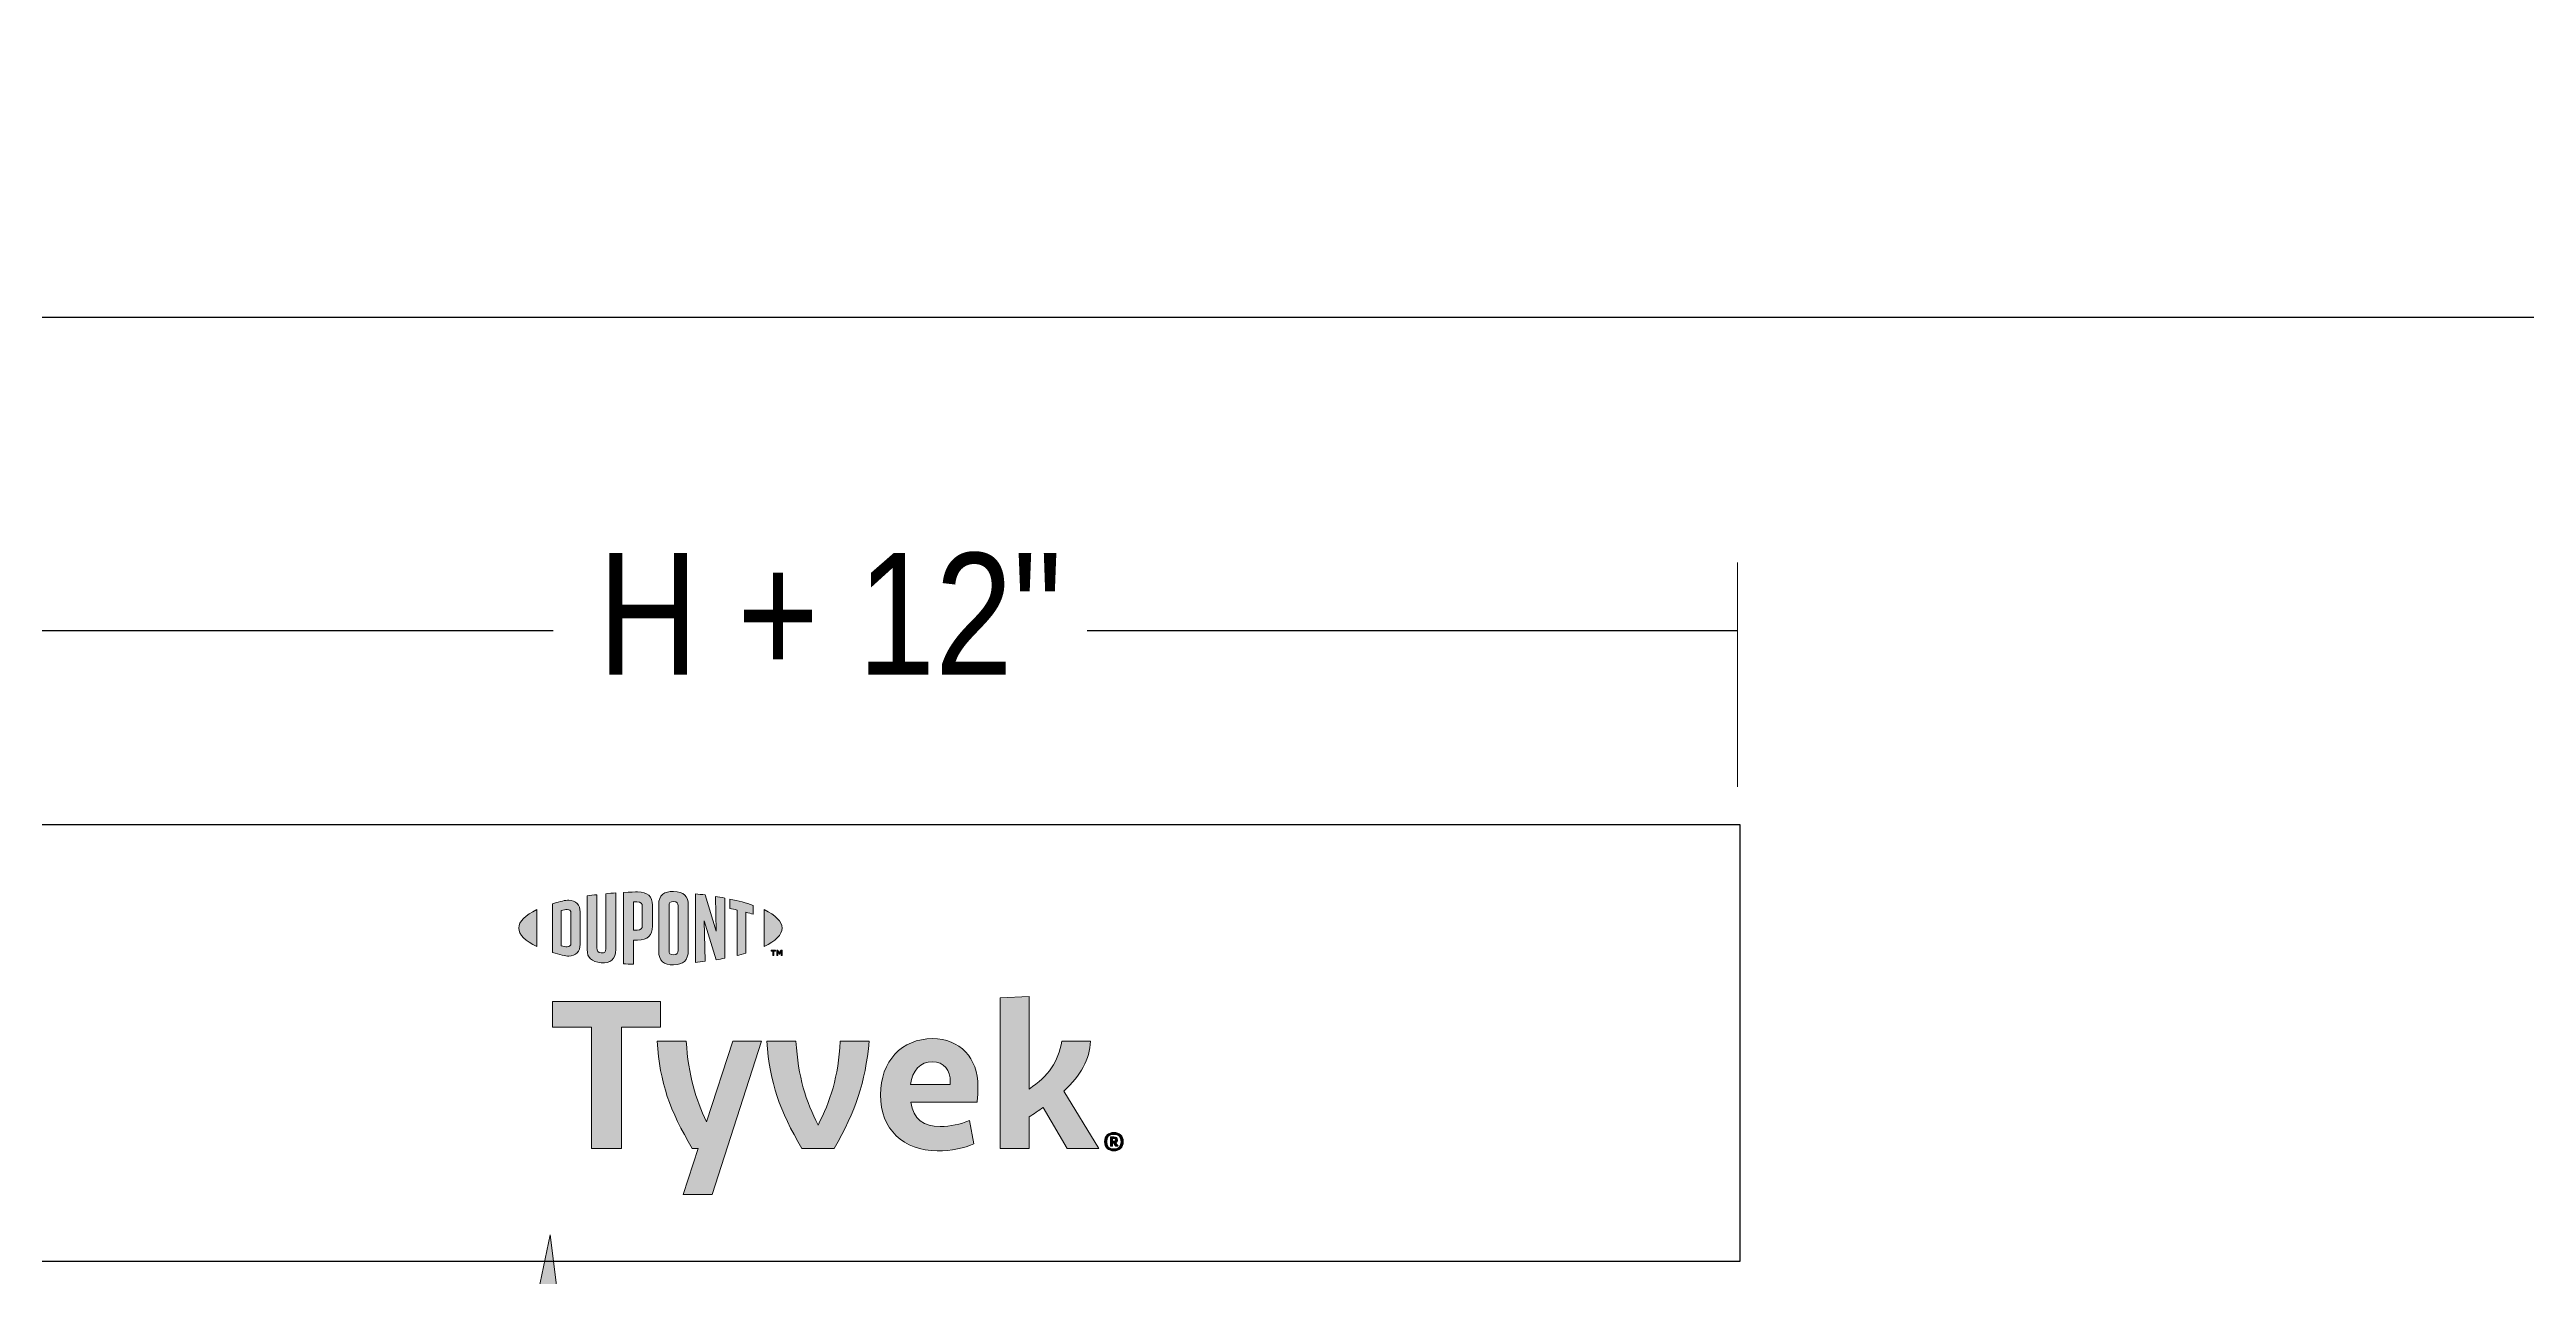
# Model space of a CAD drawing. Extents: x -1337 to 5791, y -3809 to 1769.
# Drawn here: x 4653.5 to 4826.3, y -2514.2 to -2428.6 of the extents above; entities that cross this region are included whole.
import ezdxf

# ---------------------------------------------------------------- set-up
doc = ezdxf.new("R2010")
doc.units = 0
doc.header["$MEASUREMENT"] = 0
doc.layers.add('G-ANNO-TTLB', color=7, linetype='Continuous', lineweight=0)
doc.layers.add('TYVEK', color=7, linetype='Continuous', lineweight=0)

# ---------------------------------------------------------------- blocks, each defined once
blk = doc.blocks.new('Block_489')
at = {"layer": 'TYVEK', "true_color": 0x848484, "transparency": 33554687}
h = blk.add_hatch(color=252, dxfattribs=at)
h.dxf.hatch_style = 2
edge = h.paths.add_edge_path()
edge.add_spline(control_points=[(4689.9, -2490.96), (4689.9, -2491.16), (4689.78, -2491.22), (4689.64, -2491.22), (4689.53, -2491.22), (4689.36, -2491.18), (4689.22, -2491.15), (4689.22, -2491.15), (4689.22, -2488.69), (4689.22, -2488.69), (4689.36, -2488.66), (4689.53, -2488.62), (4689.64, -2488.62), (4689.78, -2488.62), (4689.9, -2488.68), (4689.9, -2488.88), (4689.9, -2488.88), (4689.9, -2490.96), (4689.9, -2490.96)], knot_values=[0, 0, 0, 0, 1, 1, 1, 2, 2, 2, 3, 3, 3, 4, 4, 4, 5, 5, 5, 6, 6, 6, 6], degree=3, periodic=0)
edge = h.paths.add_edge_path()
edge.add_spline(control_points=[(4689.74, -2487.97), (4689.51, -2487.97), (4689.19, -2488.04), (4688.61, -2488.22), (4688.61, -2488.22), (4688.61, -2491.62), (4688.61, -2491.62), (4689.12, -2491.77), (4689.51, -2491.87), (4689.74, -2491.87), (4690.25, -2491.87), (4690.54, -2491.55), (4690.54, -2491.05), (4690.54, -2491.05), (4690.54, -2488.79), (4690.54, -2488.79), (4690.54, -2488.29), (4690.25, -2487.97), (4689.74, -2487.97)], knot_values=[0, 0, 0, 0, 1, 1, 1, 2, 2, 2, 3, 3, 3, 4, 4, 4, 5, 5, 5, 6, 6, 6, 6], degree=3, periodic=0)
h = blk.add_hatch(color=252, dxfattribs=at)
h.dxf.hatch_style = 2
edge = h.paths.add_edge_path()
edge.add_spline(control_points=[(4692.32, -2491.36), (4692.32, -2491.56), (4692.25, -2491.68), (4692.01, -2491.65), (4691.77, -2491.62), (4691.7, -2491.52), (4691.7, -2491.29), (4691.7, -2491.29), (4691.7, -2487.59), (4691.7, -2487.59), (4691.54, -2487.6), (4691.19, -2487.65), (4691.03, -2487.67), (4691.03, -2487.67), (4691.03, -2491.42), (4691.03, -2491.42), (4691.03, -2492.02), (4691.32, -2492.25), (4692.01, -2492.33), (4692.64, -2492.4), (4693.02, -2492.08), (4693.02, -2491.42), (4693.02, -2491.42), (4693.02, -2487.46), (4693.02, -2487.46), (4692.89, -2487.47), (4692.46, -2487.51), (4692.32, -2487.52), (4692.32, -2487.52), (4692.32, -2491.36), (4692.32, -2491.36)], knot_values=[0, 0, 0, 0, 1, 1, 1, 2, 2, 2, 3, 3, 3, 4, 4, 4, 5, 5, 5, 6, 6, 6, 7, 7, 7, 8, 8, 8, 9, 9, 9, 10, 10, 10, 10], degree=3, periodic=0)
h = blk.add_hatch(color=252, dxfattribs=at)
h.dxf.hatch_style = 2
edge = h.paths.add_edge_path()
edge.add_spline(control_points=[(4694.87, -2489.73), (4694.87, -2489.95), (4694.8, -2490.06), (4694.51, -2490.06), (4694.51, -2490.06), (4694.27, -2490.06), (4694.27, -2490.06), (4694.27, -2490.06), (4694.27, -2488.09), (4694.27, -2488.09), (4694.38, -2488.09), (4694.44, -2488.09), (4694.5, -2488.09), (4694.81, -2488.09), (4694.87, -2488.2), (4694.87, -2488.42), (4694.87, -2488.42), (4694.87, -2489.73), (4694.87, -2489.73)], knot_values=[0, 0, 0, 0, 1, 1, 1, 2, 2, 2, 3, 3, 3, 4, 4, 4, 5, 5, 5, 6, 6, 6, 6], degree=3, periodic=0)
edge = h.paths.add_edge_path()
edge.add_spline(control_points=[(4694.54, -2487.39), (4694.42, -2487.39), (4693.98, -2487.41), (4693.57, -2487.43), (4693.57, -2487.43), (4693.57, -2492.41), (4693.57, -2492.41), (4693.71, -2492.42), (4694.07, -2492.44), (4694.27, -2492.44), (4694.27, -2492.44), (4694.27, -2490.75), (4694.27, -2490.75), (4694.27, -2490.75), (4694.54, -2490.75), (4694.54, -2490.75), (4695.28, -2490.75), (4695.58, -2490.42), (4695.58, -2489.79), (4695.58, -2489.79), (4695.58, -2488.32), (4695.58, -2488.32), (4695.58, -2487.7), (4695.24, -2487.39), (4694.54, -2487.39)], knot_values=[0, 0, 0, 0, 1, 1, 1, 2, 2, 2, 3, 3, 3, 4, 4, 4, 5, 5, 5, 6, 6, 6, 7, 7, 7, 8, 8, 8, 8], degree=3, periodic=0)
h = blk.add_hatch(color=252, dxfattribs=at)
h.dxf.hatch_style = 2
edge = h.paths.add_edge_path()
edge.add_spline(control_points=[(4697.37, -2491.47), (4697.37, -2491.67), (4697.31, -2491.77), (4697.06, -2491.78), (4696.8, -2491.79), (4696.74, -2491.68), (4696.74, -2491.47), (4696.74, -2491.47), (4696.74, -2488.37), (4696.74, -2488.37), (4696.74, -2488.16), (4696.8, -2488.05), (4697.06, -2488.06), (4697.31, -2488.07), (4697.37, -2488.17), (4697.37, -2488.37), (4697.37, -2488.37), (4697.37, -2491.47), (4697.37, -2491.47)], knot_values=[0, 0, 0, 0, 1, 1, 1, 2, 2, 2, 3, 3, 3, 4, 4, 4, 5, 5, 5, 6, 6, 6, 6], degree=3, periodic=0)
edge = h.paths.add_edge_path()
edge.add_spline(control_points=[(4697.06, -2487.36), (4696.41, -2487.33), (4696.02, -2487.62), (4696.02, -2488.27), (4696.02, -2488.27), (4696.02, -2491.53), (4696.02, -2491.53), (4696.02, -2492.22), (4696.37, -2492.51), (4697.06, -2492.48), (4697.73, -2492.45), (4698.08, -2492.2), (4698.08, -2491.46), (4698.08, -2491.46), (4698.08, -2488.35), (4698.08, -2488.35), (4698.08, -2487.65), (4697.76, -2487.4), (4697.06, -2487.36)], knot_values=[0, 0, 0, 0, 1, 1, 1, 2, 2, 2, 3, 3, 3, 4, 4, 4, 5, 5, 5, 6, 6, 6, 6], degree=3, periodic=0)
h = blk.add_hatch(color=252, dxfattribs=at)
h.dxf.hatch_style = 2
edge = h.paths.add_edge_path()
edge.add_spline(control_points=[(4700.02, -2490.14), (4700.02, -2490.14), (4699.25, -2487.6), (4699.25, -2487.6), (4699.04, -2487.58), (4698.78, -2487.55), (4698.58, -2487.53), (4698.58, -2487.53), (4698.58, -2492.31), (4698.58, -2492.31), (4698.72, -2492.3), (4699.07, -2492.26), (4699.26, -2492.23), (4699.26, -2492.23), (4699.2, -2489.42), (4699.2, -2489.42), (4699.2, -2489.42), (4700.02, -2492.12), (4700.02, -2492.12), (4700.2, -2492.1), (4700.45, -2492.05), (4700.62, -2492.02), (4700.62, -2492.02), (4700.62, -2487.82), (4700.62, -2487.82), (4700.45, -2487.78), (4700.13, -2487.73), (4699.97, -2487.71), (4699.97, -2487.71), (4700.02, -2490.14), (4700.02, -2490.14)], knot_values=[0, 0, 0, 0, 1, 1, 1, 2, 2, 2, 3, 3, 3, 4, 4, 4, 5, 5, 5, 6, 6, 6, 7, 7, 7, 8, 8, 8, 9, 9, 9, 10, 10, 10, 10], degree=3, periodic=0)
h = blk.add_hatch(color=252, dxfattribs=at)
h.dxf.hatch_style = 2
edge = h.paths.add_edge_path()
edge.add_spline(control_points=[(4700.97, -2488.55), (4701.14, -2488.58), (4701.31, -2488.62), (4701.48, -2488.66), (4701.48, -2488.66), (4701.48, -2491.83), (4701.48, -2491.83), (4701.63, -2491.8), (4701.91, -2491.72), (4702.1, -2491.67), (4702.1, -2491.67), (4702.1, -2488.81), (4702.1, -2488.81), (4702.29, -2488.85), (4702.46, -2488.9), (4702.61, -2488.95), (4702.61, -2488.95), (4702.61, -2488.33), (4702.61, -2488.33), (4702.12, -2488.16), (4701.59, -2488.02), (4700.97, -2487.89), (4700.97, -2487.89), (4700.97, -2488.55), (4700.97, -2488.55)], knot_values=[0, 0, 0, 0, 1, 1, 1, 2, 2, 2, 3, 3, 3, 4, 4, 4, 5, 5, 5, 6, 6, 6, 7, 7, 7, 8, 8, 8, 8], degree=3, periodic=0)
h = blk.add_hatch(color=252, dxfattribs=at)
h.dxf.hatch_style = 2
edge = h.paths.add_edge_path()
edge.add_spline(control_points=[(4686.26, -2489.91), (4686.26, -2490.38), (4686.71, -2490.82), (4687.51, -2491.2), (4687.51, -2491.2), (4687.51, -2488.63), (4687.51, -2488.63), (4686.71, -2489.01), (4686.26, -2489.45), (4686.26, -2489.91)], knot_values=[0, 0, 0, 0, 1, 1, 1, 2, 2, 2, 3, 3, 3, 3], degree=3, periodic=0)
h = blk.add_hatch(color=252, dxfattribs=at)
h.dxf.hatch_style = 2
edge = h.paths.add_edge_path()
edge.add_spline(control_points=[(4704.62, -2489.91), (4704.62, -2490.38), (4704.16, -2490.82), (4703.37, -2491.2), (4703.37, -2491.2), (4703.37, -2488.63), (4703.37, -2488.63), (4704.16, -2489.01), (4704.62, -2489.45), (4704.62, -2489.91)], knot_values=[0, 0, 0, 0, 1, 1, 1, 2, 2, 2, 3, 3, 3, 3], degree=3, periodic=0)
h = blk.add_hatch(color=252, dxfattribs=at)
h.dxf.hatch_style = 2
edge = h.paths.add_edge_path()
edge.add_spline(control_points=[(4704.25, -2491.46), (4704.25, -2491.46), (4704.32, -2491.46), (4704.32, -2491.46), (4704.32, -2491.46), (4704.43, -2491.63), (4704.43, -2491.63), (4704.43, -2491.63), (4704.55, -2491.46), (4704.55, -2491.46), (4704.55, -2491.46), (4704.62, -2491.46), (4704.62, -2491.46), (4704.62, -2491.46), (4704.62, -2491.83), (4704.62, -2491.83), (4704.62, -2491.83), (4704.55, -2491.83), (4704.55, -2491.83), (4704.55, -2491.83), (4704.55, -2491.56), (4704.55, -2491.56), (4704.55, -2491.56), (4704.44, -2491.74), (4704.44, -2491.74), (4704.44, -2491.74), (4704.43, -2491.74), (4704.43, -2491.74), (4704.43, -2491.74), (4704.32, -2491.56), (4704.32, -2491.56), (4704.32, -2491.56), (4704.32, -2491.83), (4704.32, -2491.83), (4704.32, -2491.83), (4704.25, -2491.83), (4704.25, -2491.83), (4704.25, -2491.83), (4704.25, -2491.46), (4704.25, -2491.46)], knot_values=[0, 0, 0, 0, 1, 1, 1, 2, 2, 2, 3, 3, 3, 4, 4, 4, 5, 5, 5, 6, 6, 6, 7, 7, 7, 8, 8, 8, 9, 9, 9, 10, 10, 10, 11, 11, 11, 12, 12, 12, 13, 13, 13, 13], degree=3, periodic=0)
edge = h.paths.add_edge_path()
edge.add_spline(control_points=[(4703.98, -2491.52), (4703.98, -2491.52), (4703.87, -2491.52), (4703.87, -2491.52), (4703.87, -2491.52), (4703.87, -2491.46), (4703.87, -2491.46), (4703.87, -2491.46), (4704.17, -2491.46), (4704.17, -2491.46), (4704.17, -2491.46), (4704.17, -2491.52), (4704.17, -2491.52), (4704.17, -2491.52), (4704.05, -2491.52), (4704.05, -2491.52), (4704.05, -2491.52), (4704.05, -2491.83), (4704.05, -2491.83), (4704.05, -2491.83), (4703.98, -2491.83), (4703.98, -2491.83), (4703.98, -2491.83), (4703.98, -2491.52), (4703.98, -2491.52)], knot_values=[0, 0, 0, 0, 1, 1, 1, 2, 2, 2, 3, 3, 3, 4, 4, 4, 5, 5, 5, 6, 6, 6, 7, 7, 7, 8, 8, 8, 8], degree=3, periodic=0)
at = {"layer": 'TYVEK'}
for points, knots in [([(4689.74, -2487.97), (4689.51, -2487.97), (4689.19, -2488.04), (4688.61, -2488.22), (4688.61, -2488.22), (4688.61, -2491.62), (4688.61, -2491.62), (4689.12, -2491.77), (4689.51, -2491.87), (4689.74, -2491.87), (4690.25, -2491.87), (4690.54, -2491.55), (4690.54, -2491.05), (4690.54, -2491.05), (4690.54, -2488.79), (4690.54, -2488.79), (4690.54, -2488.29), (4690.25, -2487.97), (4689.74, -2487.97)], [0, 0, 0, 0, 1, 1, 1, 2, 2, 2, 3, 3, 3, 4, 4, 4, 5, 5, 5, 6, 6, 6, 6]), ([(4692.32, -2491.36), (4692.32, -2491.56), (4692.25, -2491.68), (4692.01, -2491.65), (4691.77, -2491.62), (4691.7, -2491.52), (4691.7, -2491.29), (4691.7, -2491.29), (4691.7, -2487.59), (4691.7, -2487.59), (4691.54, -2487.6), (4691.19, -2487.65), (4691.03, -2487.67), (4691.03, -2487.67), (4691.03, -2491.42), (4691.03, -2491.42), (4691.03, -2492.02), (4691.32, -2492.25), (4692.01, -2492.33), (4692.64, -2492.4), (4693.02, -2492.08), (4693.02, -2491.42), (4693.02, -2491.42), (4693.02, -2487.46), (4693.02, -2487.46), (4692.89, -2487.47), (4692.46, -2487.51), (4692.32, -2487.52), (4692.32, -2487.52), (4692.32, -2491.36), (4692.32, -2491.36)], [0, 0, 0, 0, 1, 1, 1, 2, 2, 2, 3, 3, 3, 4, 4, 4, 5, 5, 5, 6, 6, 6, 7, 7, 7, 8, 8, 8, 9, 9, 9, 10, 10, 10, 10]), ([(4694.54, -2487.39), (4694.42, -2487.39), (4693.98, -2487.41), (4693.57, -2487.43), (4693.57, -2487.43), (4693.57, -2492.41), (4693.57, -2492.41), (4693.71, -2492.42), (4694.07, -2492.44), (4694.27, -2492.44), (4694.27, -2492.44), (4694.27, -2490.75), (4694.27, -2490.75), (4694.27, -2490.75), (4694.54, -2490.75), (4694.54, -2490.75), (4695.28, -2490.75), (4695.58, -2490.42), (4695.58, -2489.79), (4695.58, -2489.79), (4695.58, -2488.32), (4695.58, -2488.32), (4695.58, -2487.7), (4695.24, -2487.39), (4694.54, -2487.39)], [0, 0, 0, 0, 1, 1, 1, 2, 2, 2, 3, 3, 3, 4, 4, 4, 5, 5, 5, 6, 6, 6, 7, 7, 7, 8, 8, 8, 8]), ([(4697.06, -2487.36), (4696.41, -2487.33), (4696.02, -2487.62), (4696.02, -2488.27), (4696.02, -2488.27), (4696.02, -2491.53), (4696.02, -2491.53), (4696.02, -2492.22), (4696.37, -2492.51), (4697.06, -2492.48), (4697.73, -2492.45), (4698.08, -2492.2), (4698.08, -2491.46), (4698.08, -2491.46), (4698.08, -2488.35), (4698.08, -2488.35), (4698.08, -2487.65), (4697.76, -2487.4), (4697.06, -2487.36)], [0, 0, 0, 0, 1, 1, 1, 2, 2, 2, 3, 3, 3, 4, 4, 4, 5, 5, 5, 6, 6, 6, 6]), ([(4700.02, -2490.14), (4700.02, -2490.14), (4699.25, -2487.6), (4699.25, -2487.6), (4699.04, -2487.58), (4698.78, -2487.55), (4698.58, -2487.53), (4698.58, -2487.53), (4698.58, -2492.31), (4698.58, -2492.31), (4698.72, -2492.3), (4699.07, -2492.26), (4699.26, -2492.23), (4699.26, -2492.23), (4699.2, -2489.42), (4699.2, -2489.42), (4699.2, -2489.42), (4700.02, -2492.12), (4700.02, -2492.12), (4700.2, -2492.1), (4700.45, -2492.05), (4700.62, -2492.02), (4700.62, -2492.02), (4700.62, -2487.82), (4700.62, -2487.82), (4700.45, -2487.78), (4700.13, -2487.73), (4699.97, -2487.71), (4699.97, -2487.71), (4700.02, -2490.14), (4700.02, -2490.14)], [0, 0, 0, 0, 1, 1, 1, 2, 2, 2, 3, 3, 3, 4, 4, 4, 5, 5, 5, 6, 6, 6, 7, 7, 7, 8, 8, 8, 9, 9, 9, 10, 10, 10, 10]), ([(4700.97, -2488.55), (4701.14, -2488.58), (4701.31, -2488.62), (4701.48, -2488.66), (4701.48, -2488.66), (4701.48, -2491.83), (4701.48, -2491.83), (4701.63, -2491.8), (4701.91, -2491.72), (4702.1, -2491.67), (4702.1, -2491.67), (4702.1, -2488.81), (4702.1, -2488.81), (4702.29, -2488.85), (4702.46, -2488.9), (4702.61, -2488.95), (4702.61, -2488.95), (4702.61, -2488.33), (4702.61, -2488.33), (4702.12, -2488.16), (4701.59, -2488.02), (4700.97, -2487.89), (4700.97, -2487.89), (4700.97, -2488.55), (4700.97, -2488.55)], [0, 0, 0, 0, 1, 1, 1, 2, 2, 2, 3, 3, 3, 4, 4, 4, 5, 5, 5, 6, 6, 6, 7, 7, 7, 8, 8, 8, 8]), ([(4686.26, -2489.91), (4686.26, -2490.38), (4686.71, -2490.82), (4687.51, -2491.2), (4687.51, -2491.2), (4687.51, -2488.63), (4687.51, -2488.63), (4686.71, -2489.01), (4686.26, -2489.45), (4686.26, -2489.91)], [0, 0, 0, 0, 1, 1, 1, 2, 2, 2, 3, 3, 3, 3]), ([(4689.9, -2490.96), (4689.9, -2491.16), (4689.78, -2491.22), (4689.64, -2491.22), (4689.53, -2491.22), (4689.36, -2491.18), (4689.22, -2491.15), (4689.22, -2491.15), (4689.22, -2488.69), (4689.22, -2488.69), (4689.36, -2488.66), (4689.53, -2488.62), (4689.64, -2488.62), (4689.78, -2488.62), (4689.9, -2488.68), (4689.9, -2488.88), (4689.9, -2488.88), (4689.9, -2490.96), (4689.9, -2490.96)], [0, 0, 0, 0, 1, 1, 1, 2, 2, 2, 3, 3, 3, 4, 4, 4, 5, 5, 5, 6, 6, 6, 6]), ([(4694.87, -2489.73), (4694.87, -2489.95), (4694.8, -2490.06), (4694.51, -2490.06), (4694.51, -2490.06), (4694.27, -2490.06), (4694.27, -2490.06), (4694.27, -2490.06), (4694.27, -2488.09), (4694.27, -2488.09), (4694.38, -2488.09), (4694.44, -2488.09), (4694.5, -2488.09), (4694.81, -2488.09), (4694.87, -2488.2), (4694.87, -2488.42), (4694.87, -2488.42), (4694.87, -2489.73), (4694.87, -2489.73)], [0, 0, 0, 0, 1, 1, 1, 2, 2, 2, 3, 3, 3, 4, 4, 4, 5, 5, 5, 6, 6, 6, 6]), ([(4697.37, -2491.47), (4697.37, -2491.67), (4697.31, -2491.77), (4697.06, -2491.78), (4696.8, -2491.79), (4696.74, -2491.68), (4696.74, -2491.47), (4696.74, -2491.47), (4696.74, -2488.37), (4696.74, -2488.37), (4696.74, -2488.16), (4696.8, -2488.05), (4697.06, -2488.06), (4697.31, -2488.07), (4697.37, -2488.17), (4697.37, -2488.37), (4697.37, -2488.37), (4697.37, -2491.47), (4697.37, -2491.47)], [0, 0, 0, 0, 1, 1, 1, 2, 2, 2, 3, 3, 3, 4, 4, 4, 5, 5, 5, 6, 6, 6, 6]), ([(4704.62, -2489.91), (4704.62, -2490.38), (4704.16, -2490.82), (4703.37, -2491.2), (4703.37, -2491.2), (4703.37, -2488.63), (4703.37, -2488.63), (4704.16, -2489.01), (4704.62, -2489.45), (4704.62, -2489.91)], [0, 0, 0, 0, 1, 1, 1, 2, 2, 2, 3, 3, 3, 3]), ([(4703.98, -2491.52), (4703.98, -2491.52), (4703.87, -2491.52), (4703.87, -2491.52), (4703.87, -2491.52), (4703.87, -2491.46), (4703.87, -2491.46), (4703.87, -2491.46), (4704.17, -2491.46), (4704.17, -2491.46), (4704.17, -2491.46), (4704.17, -2491.52), (4704.17, -2491.52), (4704.17, -2491.52), (4704.05, -2491.52), (4704.05, -2491.52), (4704.05, -2491.52), (4704.05, -2491.83), (4704.05, -2491.83), (4704.05, -2491.83), (4703.98, -2491.83), (4703.98, -2491.83), (4703.98, -2491.83), (4703.98, -2491.52), (4703.98, -2491.52)], [0, 0, 0, 0, 1, 1, 1, 2, 2, 2, 3, 3, 3, 4, 4, 4, 5, 5, 5, 6, 6, 6, 7, 7, 7, 8, 8, 8, 8]), ([(4704.25, -2491.46), (4704.25, -2491.46), (4704.32, -2491.46), (4704.32, -2491.46), (4704.32, -2491.46), (4704.43, -2491.63), (4704.43, -2491.63), (4704.43, -2491.63), (4704.55, -2491.46), (4704.55, -2491.46), (4704.55, -2491.46), (4704.62, -2491.46), (4704.62, -2491.46), (4704.62, -2491.46), (4704.62, -2491.83), (4704.62, -2491.83), (4704.62, -2491.83), (4704.55, -2491.83), (4704.55, -2491.83), (4704.55, -2491.83), (4704.55, -2491.56), (4704.55, -2491.56), (4704.55, -2491.56), (4704.44, -2491.74), (4704.44, -2491.74), (4704.44, -2491.74), (4704.43, -2491.74), (4704.43, -2491.74), (4704.43, -2491.74), (4704.32, -2491.56), (4704.32, -2491.56), (4704.32, -2491.56), (4704.32, -2491.83), (4704.32, -2491.83), (4704.32, -2491.83), (4704.25, -2491.83), (4704.25, -2491.83), (4704.25, -2491.83), (4704.25, -2491.46), (4704.25, -2491.46)], [0, 0, 0, 0, 1, 1, 1, 2, 2, 2, 3, 3, 3, 4, 4, 4, 5, 5, 5, 6, 6, 6, 7, 7, 7, 8, 8, 8, 9, 9, 9, 10, 10, 10, 11, 11, 11, 12, 12, 12, 13, 13, 13, 13])]:
    blk.add_open_spline(points, degree=3, knots=knots, dxfattribs=at)
blk = doc.blocks.new('Block_493')
at = {"layer": 'TYVEK', "true_color": 0x848484, "transparency": 33554687}
h = blk.add_hatch(color=252, dxfattribs=at)
h.dxf.hatch_style = 2
edge = h.paths.add_edge_path()
edge.add_spline(control_points=[(4724.28, -2501.29), (4724.28, -2501.29), (4726.71, -2505.29), (4726.71, -2505.29), (4726.71, -2505.29), (4724.51, -2505.29), (4724.51, -2505.29), (4724.51, -2505.29), (4722.83, -2502.43), (4722.83, -2502.43), (4722.52, -2502.65), (4722.2, -2502.87), (4721.85, -2503.09), (4721.85, -2503.09), (4721.85, -2505.29), (4721.85, -2505.29), (4721.85, -2505.29), (4719.83, -2505.29), (4719.83, -2505.29), (4719.83, -2505.29), (4719.83, -2494.79), (4719.83, -2494.79), (4719.83, -2494.79), (4721.85, -2494.69), (4721.85, -2494.69), (4721.85, -2494.69), (4721.85, -2501.15), (4721.85, -2501.15), (4723.22, -2500.25), (4723.9, -2499.23), (4724.13, -2497.81), (4724.13, -2497.81), (4726.14, -2497.81), (4726.14, -2497.81), (4726.09, -2499.07), (4725.45, -2500.19), (4724.28, -2501.29)], knot_values=[0, 0, 0, 0, 1, 1, 1, 2, 2, 2, 3, 3, 3, 4, 4, 4, 5, 5, 5, 6, 6, 6, 7, 7, 7, 8, 8, 8, 9, 9, 9, 10, 10, 10, 11, 11, 11, 12, 12, 12, 12], degree=3, periodic=0)
h = blk.add_hatch(color=252, dxfattribs=at)
h.dxf.hatch_style = 2
h.paths.add_polyline_path([(4696.15, -2495.04), (4688.61, -2495.04), (4688.61, -2496.83), (4691.33, -2496.83), (4691.33, -2505.29), (4693.43, -2505.29), (4693.43, -2496.83), (4696.15, -2496.83)])
h = blk.add_hatch(color=252, dxfattribs=at)
h.dxf.hatch_style = 2
edge = h.paths.add_edge_path()
edge.add_spline(control_points=[(4708.68, -2497.81), (4708.55, -2500.31), (4707.99, -2502.01), (4707.13, -2503.66), (4706.29, -2502.01), (4705.75, -2500.31), (4705.59, -2497.81), (4705.59, -2497.81), (4703.56, -2497.81), (4703.56, -2497.81), (4703.78, -2500.75), (4704.43, -2502.64), (4706.01, -2505.29), (4706.01, -2505.29), (4708.25, -2505.29), (4708.25, -2505.29), (4709.78, -2502.64), (4710.41, -2500.75), (4710.7, -2497.81), (4710.7, -2497.81), (4708.68, -2497.81), (4708.68, -2497.81)], knot_values=[0, 0, 0, 0, 1, 1, 1, 2, 2, 2, 3, 3, 3, 4, 4, 4, 5, 5, 5, 6, 6, 6, 7, 7, 7, 7], degree=3, periodic=0)
h = blk.add_hatch(color=252, dxfattribs=at)
h.dxf.hatch_style = 2
edge = h.paths.add_edge_path()
edge.add_spline(control_points=[(4713.58, -2500.84), (4713.58, -2500.84), (4716.36, -2500.84), (4716.36, -2500.84), (4716.36, -2500.84), (4716.36, -2500.66), (4716.36, -2500.66), (4716.36, -2499.84), (4715.92, -2499.24), (4715.12, -2499.24), (4714.27, -2499.24), (4713.71, -2499.84), (4713.58, -2500.84)], knot_values=[0, 0, 0, 0, 1, 1, 1, 2, 2, 2, 3, 3, 3, 4, 4, 4, 4], degree=3, periodic=0)
edge = h.paths.add_edge_path()
edge.add_spline(control_points=[(4718.01, -2504.97), (4717.37, -2505.26), (4716.42, -2505.46), (4715.45, -2505.46), (4713.1, -2505.46), (4711.49, -2503.97), (4711.49, -2501.54), (4711.49, -2499.21), (4712.97, -2497.63), (4715.12, -2497.63), (4717.03, -2497.63), (4718.29, -2498.99), (4718.29, -2500.96), (4718.29, -2501.39), (4718.26, -2501.77), (4718.23, -2502.07), (4718.23, -2502.07), (4713.61, -2502.07), (4713.61, -2502.07), (4713.8, -2503.24), (4714.49, -2503.77), (4715.66, -2503.77), (4716.38, -2503.77), (4717.06, -2503.6), (4717.69, -2503.34), (4717.69, -2503.34), (4718.01, -2504.97), (4718.01, -2504.97)], knot_values=[0, 0, 0, 0, 1, 1, 1, 2, 2, 2, 3, 3, 3, 4, 4, 4, 5, 5, 5, 6, 6, 6, 7, 7, 7, 8, 8, 8, 9, 9, 9, 9], degree=3, periodic=0)
at = {"layer": 'TYVEK'}
blk.add_lwpolyline([(4696.15, -2495.04), (4688.61, -2495.04), (4688.61, -2496.83), (4691.33, -2496.83), (4691.33, -2505.29), (4693.43, -2505.29), (4693.43, -2496.83), (4696.15, -2496.83)], close=True, dxfattribs=at)
for points, knots in [([(4724.28, -2501.29), (4724.28, -2501.29), (4726.71, -2505.29), (4726.71, -2505.29), (4726.71, -2505.29), (4724.51, -2505.29), (4724.51, -2505.29), (4724.51, -2505.29), (4722.83, -2502.43), (4722.83, -2502.43), (4722.52, -2502.65), (4722.2, -2502.87), (4721.85, -2503.09), (4721.85, -2503.09), (4721.85, -2505.29), (4721.85, -2505.29), (4721.85, -2505.29), (4719.83, -2505.29), (4719.83, -2505.29), (4719.83, -2505.29), (4719.83, -2494.79), (4719.83, -2494.79), (4719.83, -2494.79), (4721.85, -2494.69), (4721.85, -2494.69), (4721.85, -2494.69), (4721.85, -2501.15), (4721.85, -2501.15), (4723.22, -2500.25), (4723.9, -2499.23), (4724.13, -2497.81), (4724.13, -2497.81), (4726.14, -2497.81), (4726.14, -2497.81), (4726.09, -2499.07), (4725.45, -2500.19), (4724.28, -2501.29)], [0, 0, 0, 0, 1, 1, 1, 2, 2, 2, 3, 3, 3, 4, 4, 4, 5, 5, 5, 6, 6, 6, 7, 7, 7, 8, 8, 8, 9, 9, 9, 10, 10, 10, 11, 11, 11, 12, 12, 12, 12]), ([(4708.68, -2497.81), (4708.55, -2500.31), (4707.99, -2502.01), (4707.13, -2503.66), (4706.29, -2502.01), (4705.75, -2500.31), (4705.59, -2497.81), (4705.59, -2497.81), (4703.56, -2497.81), (4703.56, -2497.81), (4703.78, -2500.75), (4704.43, -2502.64), (4706.01, -2505.29), (4706.01, -2505.29), (4708.25, -2505.29), (4708.25, -2505.29), (4709.78, -2502.64), (4710.41, -2500.75), (4710.7, -2497.81), (4710.7, -2497.81), (4708.68, -2497.81), (4708.68, -2497.81)], [0, 0, 0, 0, 1, 1, 1, 2, 2, 2, 3, 3, 3, 4, 4, 4, 5, 5, 5, 6, 6, 6, 7, 7, 7, 7]), ([(4718.01, -2504.97), (4717.37, -2505.26), (4716.42, -2505.46), (4715.45, -2505.46), (4713.1, -2505.46), (4711.49, -2503.97), (4711.49, -2501.54), (4711.49, -2499.21), (4712.97, -2497.63), (4715.12, -2497.63), (4717.03, -2497.63), (4718.29, -2498.99), (4718.29, -2500.96), (4718.29, -2501.39), (4718.26, -2501.77), (4718.23, -2502.07), (4718.23, -2502.07), (4713.61, -2502.07), (4713.61, -2502.07), (4713.8, -2503.24), (4714.49, -2503.77), (4715.66, -2503.77), (4716.38, -2503.77), (4717.06, -2503.6), (4717.69, -2503.34), (4717.69, -2503.34), (4718.01, -2504.97), (4718.01, -2504.97)], [0, 0, 0, 0, 1, 1, 1, 2, 2, 2, 3, 3, 3, 4, 4, 4, 5, 5, 5, 6, 6, 6, 7, 7, 7, 8, 8, 8, 9, 9, 9, 9]), ([(4713.58, -2500.84), (4713.58, -2500.84), (4716.36, -2500.84), (4716.36, -2500.84), (4716.36, -2500.84), (4716.36, -2500.66), (4716.36, -2500.66), (4716.36, -2499.84), (4715.92, -2499.24), (4715.12, -2499.24), (4714.27, -2499.24), (4713.71, -2499.84), (4713.58, -2500.84)], [0, 0, 0, 0, 1, 1, 1, 2, 2, 2, 3, 3, 3, 4, 4, 4, 4])]:
    blk.add_open_spline(points, degree=3, knots=knots, dxfattribs=at)
blk = doc.blocks.new('Block_492')
at = {"layer": 'TYVEK', "true_color": 0x848484, "transparency": 33554687}
h = blk.add_hatch(color=252, dxfattribs=at)
h.dxf.hatch_style = 2
edge = h.paths.add_edge_path()
edge.add_spline(control_points=[(4701.18, -2497.81), (4701.18, -2497.81), (4699.36, -2503.44), (4699.36, -2503.44), (4698.59, -2501.85), (4698.09, -2500.2), (4697.94, -2497.81), (4697.94, -2497.81), (4695.9, -2497.81), (4695.9, -2497.81), (4696.12, -2500.75), (4696.78, -2502.64), (4698.36, -2505.29), (4698.36, -2505.29), (4698.77, -2505.29), (4698.77, -2505.29), (4698.77, -2505.29), (4697.73, -2508.51), (4697.73, -2508.51), (4697.73, -2508.51), (4699.75, -2508.51), (4699.75, -2508.51), (4699.75, -2508.51), (4703.2, -2497.81), (4703.2, -2497.81), (4703.2, -2497.81), (4701.18, -2497.81), (4701.18, -2497.81)], knot_values=[0, 0, 0, 0, 1, 1, 1, 2, 2, 2, 3, 3, 3, 4, 4, 4, 5, 5, 5, 6, 6, 6, 7, 7, 7, 8, 8, 8, 9, 9, 9, 9], degree=3, periodic=0)
at = {"layer": 'TYVEK'}
blk.add_open_spline([(4701.18, -2497.81), (4701.18, -2497.81), (4699.36, -2503.44), (4699.36, -2503.44), (4698.59, -2501.85), (4698.09, -2500.2), (4697.94, -2497.81), (4697.94, -2497.81), (4695.9, -2497.81), (4695.9, -2497.81), (4696.12, -2500.75), (4696.78, -2502.64), (4698.36, -2505.29), (4698.36, -2505.29), (4698.77, -2505.29), (4698.77, -2505.29), (4698.77, -2505.29), (4697.73, -2508.51), (4697.73, -2508.51), (4697.73, -2508.51), (4699.75, -2508.51), (4699.75, -2508.51), (4699.75, -2508.51), (4703.2, -2497.81), (4703.2, -2497.81), (4703.2, -2497.81), (4701.18, -2497.81), (4701.18, -2497.81)], degree=3, knots=[0, 0, 0, 0, 1, 1, 1, 2, 2, 2, 3, 3, 3, 4, 4, 4, 5, 5, 5, 6, 6, 6, 7, 7, 7, 8, 8, 8, 9, 9, 9, 9], dxfattribs=at)
blk.add_blockref('Block_493', (0, 0), dxfattribs=at)
blk = doc.blocks.new('Block_494')
at = {"layer": 'TYVEK', "true_color": 0x848484, "transparency": 33554687}
h = blk.add_hatch(color=252, dxfattribs=at)
h.dxf.hatch_style = 2
edge = h.paths.add_edge_path()
edge.add_spline(control_points=[(4727.68, -2504.6), (4727.68, -2504.6), (4727.68, -2504.79), (4727.68, -2504.79), (4727.68, -2504.79), (4727.76, -2504.79), (4727.76, -2504.79), (4727.84, -2504.79), (4727.89, -2504.77), (4727.89, -2504.69), (4727.89, -2504.62), (4727.84, -2504.6), (4727.76, -2504.6), (4727.76, -2504.6), (4727.68, -2504.6), (4727.68, -2504.6)], knot_values=[0, 0, 0, 0, 1, 1, 1, 2, 2, 2, 3, 3, 3, 4, 4, 4, 5, 5, 5, 5], degree=3, periodic=0)
edge = h.paths.add_edge_path()
edge.add_spline(control_points=[(4727.53, -2504.48), (4727.53, -2504.48), (4727.76, -2504.48), (4727.76, -2504.48), (4727.94, -2504.48), (4728.02, -2504.56), (4728.02, -2504.69), (4728.02, -2504.79), (4727.98, -2504.85), (4727.9, -2504.89), (4727.94, -2504.97), (4728, -2505.05), (4728.07, -2505.14), (4728.07, -2505.14), (4727.9, -2505.14), (4727.9, -2505.14), (4727.84, -2505.06), (4727.79, -2504.99), (4727.75, -2504.91), (4727.75, -2504.91), (4727.68, -2504.91), (4727.68, -2504.91), (4727.68, -2504.91), (4727.68, -2505.14), (4727.68, -2505.14), (4727.68, -2505.14), (4727.53, -2505.14), (4727.53, -2505.14), (4727.53, -2505.14), (4727.53, -2504.48), (4727.53, -2504.48)], knot_values=[0, 0, 0, 0, 1, 1, 1, 2, 2, 2, 3, 3, 3, 4, 4, 4, 5, 5, 5, 6, 6, 6, 7, 7, 7, 8, 8, 8, 9, 9, 9, 10, 10, 10, 10], degree=3, periodic=0)
edge = h.paths.add_edge_path()
edge.add_spline(control_points=[(4727.77, -2504.31), (4727.45, -2504.31), (4727.27, -2504.49), (4727.27, -2504.82), (4727.27, -2505.15), (4727.45, -2505.33), (4727.77, -2505.33), (4728.09, -2505.33), (4728.27, -2505.15), (4728.27, -2504.82), (4728.27, -2504.49), (4728.09, -2504.31), (4727.77, -2504.31)], knot_values=[0, 0, 0, 0, 1, 1, 1, 2, 2, 2, 3, 3, 3, 4, 4, 4, 4], degree=3, periodic=0)
edge = h.paths.add_edge_path()
edge.add_spline(control_points=[(4727.77, -2504.17), (4728.16, -2504.17), (4728.42, -2504.42), (4728.42, -2504.82), (4728.42, -2505.21), (4728.16, -2505.46), (4727.77, -2505.46), (4727.37, -2505.46), (4727.12, -2505.21), (4727.12, -2504.82), (4727.12, -2504.42), (4727.37, -2504.17), (4727.77, -2504.17)], knot_values=[0, 0, 0, 0, 1, 1, 1, 2, 2, 2, 3, 3, 3, 4, 4, 4, 4], degree=3, periodic=0)
at = {"layer": 'TYVEK'}
for points, knots in [([(4727.77, -2504.17), (4728.16, -2504.17), (4728.42, -2504.42), (4728.42, -2504.82), (4728.42, -2505.21), (4728.16, -2505.46), (4727.77, -2505.46), (4727.37, -2505.46), (4727.12, -2505.21), (4727.12, -2504.82), (4727.12, -2504.42), (4727.37, -2504.17), (4727.77, -2504.17)], [0, 0, 0, 0, 1, 1, 1, 2, 2, 2, 3, 3, 3, 4, 4, 4, 4]), ([(4727.77, -2504.31), (4727.45, -2504.31), (4727.27, -2504.49), (4727.27, -2504.82), (4727.27, -2505.15), (4727.45, -2505.33), (4727.77, -2505.33), (4728.09, -2505.33), (4728.27, -2505.15), (4728.27, -2504.82), (4728.27, -2504.49), (4728.09, -2504.31), (4727.77, -2504.31)], [0, 0, 0, 0, 1, 1, 1, 2, 2, 2, 3, 3, 3, 4, 4, 4, 4]), ([(4727.53, -2504.48), (4727.53, -2504.48), (4727.76, -2504.48), (4727.76, -2504.48), (4727.94, -2504.48), (4728.02, -2504.56), (4728.02, -2504.69), (4728.02, -2504.79), (4727.98, -2504.85), (4727.9, -2504.89), (4727.94, -2504.97), (4728, -2505.05), (4728.07, -2505.14), (4728.07, -2505.14), (4727.9, -2505.14), (4727.9, -2505.14), (4727.84, -2505.06), (4727.79, -2504.99), (4727.75, -2504.91), (4727.75, -2504.91), (4727.68, -2504.91), (4727.68, -2504.91), (4727.68, -2504.91), (4727.68, -2505.14), (4727.68, -2505.14), (4727.68, -2505.14), (4727.53, -2505.14), (4727.53, -2505.14), (4727.53, -2505.14), (4727.53, -2504.48), (4727.53, -2504.48)], [0, 0, 0, 0, 1, 1, 1, 2, 2, 2, 3, 3, 3, 4, 4, 4, 5, 5, 5, 6, 6, 6, 7, 7, 7, 8, 8, 8, 9, 9, 9, 10, 10, 10, 10]), ([(4727.68, -2504.6), (4727.68, -2504.6), (4727.68, -2504.79), (4727.68, -2504.79), (4727.68, -2504.79), (4727.76, -2504.79), (4727.76, -2504.79), (4727.84, -2504.79), (4727.89, -2504.77), (4727.89, -2504.69), (4727.89, -2504.62), (4727.84, -2504.6), (4727.76, -2504.6), (4727.76, -2504.6), (4727.68, -2504.6), (4727.68, -2504.6)], [0, 0, 0, 0, 1, 1, 1, 2, 2, 2, 3, 3, 3, 4, 4, 4, 5, 5, 5, 5])]:
    blk.add_open_spline(points, degree=3, knots=knots, dxfattribs=at)
blk = doc.blocks.new('Block_491')
at = {"layer": 'TYVEK'}
for name in ['Block_492', 'Block_494']:
    blk.add_blockref(name, (0, 0), dxfattribs=at)
blk = doc.blocks.new('Block_490')
at = {"layer": 'TYVEK'}
blk.add_blockref('Block_491', (0, 0), dxfattribs=at)
blk = doc.blocks.new('Block_488')
at = {"layer": 'TYVEK'}
for name in ['Block_489', 'Block_490']:
    blk.add_blockref(name, (0, 0), dxfattribs=at)
blk = doc.blocks.new('Block_495')
at = {"layer": 'TYVEK', "true_color": 0x000000, "transparency": 33554687}
h = blk.add_hatch(color=18, dxfattribs=at)
h.dxf.hatch_style = 2
h.paths.add_polyline_path([(4686.12, -2522.48), (4688.44, -2511.31), (4689.87, -2522.63)])
at = {"layer": 'TYVEK', "color": 18, "lineweight": 0, "true_color": 0x000000}
for p, q in [((4687.87, -2522.51), (4683.51, -2689.34)), ((4683.51, -2689.34), (4640.45, -2689.34))]:
    blk.add_line(p, q, dxfattribs=at)
at = {"layer": 'TYVEK'}
blk.add_lwpolyline([(4686.12, -2522.48), (4688.44, -2511.31), (4689.87, -2522.63), (4689.87, -2522.63)], close=True, dxfattribs=at)
at = {"layer": 'TYVEK', "insert": (4617.99, -2694.96), "char_height": 0.2, "attachment_point": 7}
blk.add_mtext('\\C18;\\c0;\\FArial Narrow|b0|i0|c1;\\H11.249999;\\W1.000000; A', dxfattribs=at)

msp = doc.modelspace()

# ---------------------------------------------------------------- hatches: boundary and pattern name
at = {"layer": 'G-ANNO-TTLB', "true_color": 0xff00ff, "transparency": 33554687}
h = msp.add_hatch(color=6, dxfattribs=at)
edge = h.paths.add_edge_path()
edge.add_spline(control_points=[(5472, -3692.6), (5472, -3692.6), (2542.48, -3692.6), (2542.48, -3692.6), (2542.48, -3692.6), (2542.48, -1235.6), (2542.48, -1235.6), (2542.48, -1235.6), (5472, -1235.6), (5472, -1235.6), (5472, -1235.6), (5472, -3692.6), (5472, -3692.6)], knot_values=[0, 0, 0, 0, 1, 1, 1, 2, 2, 2, 3, 3, 3, 4, 4, 4, 4], degree=3, periodic=0)
edge = h.paths.add_edge_path()
edge.add_spline(control_points=[(2551.48, -1244.6), (2551.48, -1244.6), (2551.48, -3683.6), (2551.48, -3683.6), (2551.48, -3683.6), (5463, -3683.6), (5463, -3683.6), (5463, -3683.6), (5463, -1244.6), (5463, -1244.6), (5463, -1244.6), (2551.48, -1244.6), (2551.48, -1244.6)], knot_values=[0, 0, 0, 0, 1, 1, 1, 2, 2, 2, 3, 3, 3, 4, 4, 4, 4], degree=3, periodic=0)
edge.add_line((2551.48, -1244.6), (2551.48, -1244.6))

# ---------------------------------------------------------------- linework, layer by layer
at = {"layer": 'G-ANNO-TTLB'}
for points in [[(5472, -3692.6), (5472, -3692.6), (2542.48, -3692.6), (2542.48, -3692.6), (2542.48, -3692.6), (2542.48, -1235.6), (2542.48, -1235.6), (2542.48, -1235.6), (5472, -1235.6), (5472, -1235.6), (5472, -1235.6), (5472, -3692.6), (5472, -3692.6)], [(2551.48, -1244.6), (2551.48, -1244.6), (2551.48, -3683.6), (2551.48, -3683.6), (2551.48, -3683.6), (5463, -3683.6), (5463, -3683.6), (5463, -3683.6), (5463, -1244.6), (5463, -1244.6), (5463, -1244.6), (2551.48, -1244.6), (2551.48, -1244.6)]]:
    msp.add_open_spline(points, degree=3, knots=[0, 0, 0, 0, 1, 1, 1, 2, 2, 2, 3, 3, 3, 4, 4, 4, 4], dxfattribs=at)
at = {"layer": 'TYVEK', "color": 18, "lineweight": 9, "true_color": 0x000000}
msp.add_line((4771.26, -2480.07), (4771.26, -2464.41), dxfattribs=at)
at = {"layer": 'TYVEK', "color": 18, "lineweight": 25, "true_color": 0x000000}
for p, q in [((4643.31, -2469.15), (4688.65, -2469.15)), ((4725.91, -2469.15), (4771.26, -2469.15))]:
    msp.add_line(p, q, dxfattribs=at)
msp.add_lwpolyline([(4674.29, -2613.23), (4832.43, -2613.23), (4832.43, -2447.31), (4576.19, -2447.31), (4575.83, -2613.23), (4674.29, -2613.23)], dxfattribs=at)
at = {"layer": 'TYVEK', "color": 18, "lineweight": 30, "true_color": 0x000000}
msp.add_lwpolyline([(4643.23, -2513.16), (4771.45, -2513.16), (4771.45, -2482.71), (4643.23, -2482.71)], close=True, dxfattribs=at)

# ---------------------------------------------------------------- block references
at = {"layer": 'TYVEK'}
for name in ['Block_488', 'Block_495']:
    msp.add_blockref(name, (0, 0), dxfattribs=at)

# ---------------------------------------------------------------- texts
at = {"layer": 'TYVEK', "insert": (4691.77, -2472.24), "char_height": 0.2, "attachment_point": 7}
msp.add_mtext('\\C18;\\c0;\\FArial Narrow|b0|i0|c1;\\H8.496000;\\W1.000000;H + 12"', dxfattribs=at)

doc.saveas('drawing.dxf')
